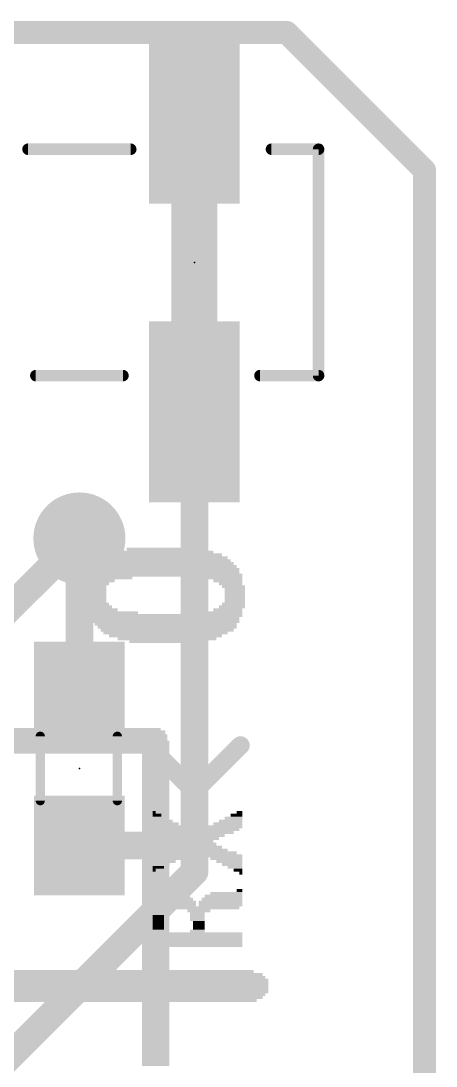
# Model space of a CAD drawing. Extents: x -0.75 to 3.47, y -1.8 to 2.11.
# Drawn here: x 2.4246 to 2.605, y 1.6506 to 2.105 of the extents above; entities that cross this region are included whole.
import ezdxf

# ---------------------------------------------------------------- set-up
doc = ezdxf.new("R2010")
doc.units = 0
doc.header["$MEASUREMENT"] = 0
doc.layers.get('0').update_dxf_attribs({"linetype": 'CONTINUOUS'})
for name, color, linetype in [('1', 22, 'CONTINUOUS'), ('16', 175, 'CONTINUOUS'), ('18', 82, 'CONTINUOUS'), ('20', 7, 'CONTINUOUS'), ('21', 32, 'CONTINUOUS'), ('22', 2, 'CONTINUOUS'), ('23', 7, 'CONTINUOUS'), ('51', 53, 'CONTINUOUS')]:
    doc.layers.add(name, color=color, linetype=linetype)

# ---------------------------------------------------------------- blocks, each defined once
blk = doc.blocks.new('RECT')
blk.add_solid([(-0.5, -0.5), (0.5, -0.5), (-0.5, 0.5), (0.5, 0.5)])
blk = doc.blocks.new('ROUNDV')
at = {"const_width": 0.5}
blk.add_lwpolyline([(0, -0.25, 1), (0, 0.25, 1), (0, -0.25)], format="xyb", dxfattribs=at)

msp = doc.modelspace()

# ---------------------------------------------------------------- linework, layer by layer
at = {"layer": '1'}
for points, const_width in [([(0, 2.1), (2.54, 2.1)], 0.01), ([(2.54, 2.1), (2.6, 2.04)], 0.01), ([(2.5, 1.935039), (2.5, 2.064961)], 0.02), ([(2.5, 1.935039), (2.5, 2.064961)], 0.02), ([(2.6, 2.04), (2.6, 1.59)], 0.01), ([(2.5, 1.825), (2.5, 1.935039)], 0.012), ([(2.45, 1.813465), (2.45, 1.88)], 0.012), ([(2.5, 1.745), (2.5, 1.825)], 0.012), ([(2.5, 1.825), (2.500591, 1.825591)], 0.01), ([(2.45, 1.746535), (2.498465, 1.746535)], 0.012), ([(2.498465, 1.746535), (2.5, 1.745)], 0.012), ([(2.5, 1.735), (2.5, 1.745)], 0.012), ([(2.125, 1.36), (2.5, 1.735)], 0.012)]:
    msp.add_lwpolyline(points, dxfattribs=dict(at, const_width=const_width))
for points, const_width in [([(2.541768, 2.101768, 1), (2.538232, 2.098232)], 0.005), ([(2.54, 2.0975, 1), (2.54, 2.1025)], 0.005), ([(2.505, 2.064961, 1), (2.495, 2.064961)], 0.01), ([(2.505, 2.064961, 1), (2.495, 2.064961)], 0.01), ([(2.6025, 2.04, 1), (2.5975, 2.04)], 0.005), ([(2.598232, 2.038232, 1), (2.601768, 2.041768)], 0.005), ([(2.503, 1.935039, 1), (2.497, 1.935039)], 0.006), ([(2.495, 1.935039, 1), (2.505, 1.935039)], 0.01), ([(2.495, 1.935039, 1), (2.505, 1.935039)], 0.01), ([(2.453, 1.88, 1), (2.447, 1.88)], 0.006), ([(2.503, 1.825, 1), (2.497, 1.825)], 0.006), ([(2.497, 1.825, 1), (2.503, 1.825)], 0.006), ([(2.498232, 1.826768, 1), (2.501768, 1.823232)], 0.005), ([(2.502358, 1.823823, 1), (2.498823, 1.827358)], 0.005), ([(2.447, 1.813465, 1), (2.453, 1.813465)], 0.006), ([(2.45, 1.749535, 1), (2.45, 1.743535)], 0.006), ([(2.500586, 1.748657, 1), (2.496343, 1.744414)], 0.006), ([(2.503, 1.745, 1), (2.497, 1.745)], 0.006), ([(2.497879, 1.742879, 1), (2.502121, 1.747121)], 0.006), ([(2.498465, 1.743535, 1), (2.498465, 1.749535)], 0.006), ([(2.497, 1.745, 1), (2.503, 1.745)], 0.006), ([(2.502121, 1.732879, 1), (2.497879, 1.737121)], 0.006), ([(2.497, 1.735, 1), (2.503, 1.735)], 0.006)]:
    msp.add_lwpolyline(points, format="xyb", dxfattribs=dict(at, const_width=const_width))
at = {"layer": '16'}
for points, const_width in [([(0, 2.1), (2.54, 2.1)], 0.01), ([(2.54, 2.1), (2.6, 2.04)], 0.01), ([(2.6, 2.04), (2.6, 1.59)], 0.01), ([(2.45, 1.88), (2.4, 1.83)], 0.012)]:
    msp.add_lwpolyline(points, dxfattribs=dict(at, const_width=const_width))
for points, const_width in [([(2.541768, 2.101768, 1), (2.538232, 2.098232)], 0.005), ([(2.54, 2.0975, 1), (2.54, 2.1025)], 0.005), ([(2.6025, 2.04, 1), (2.5975, 2.04)], 0.005), ([(2.598232, 2.038232, 1), (2.601768, 2.041768)], 0.005), ([(2.452121, 1.877879, 1), (2.447879, 1.882121)], 0.006)]:
    msp.add_lwpolyline(points, format="xyb", dxfattribs=dict(at, const_width=const_width))
at = {"layer": '20', "const_width": 0.008}
for points in [[(0, 2.1), (2.54, 2.1)], [(2.54, 2.1), (2.6, 2.04)], [(2.6, 2.04), (2.6, 1.59)]]:
    msp.add_lwpolyline(points, dxfattribs=at)
at = {"layer": '20', "const_width": 0.004}
for points in [[(2.541414, 2.101414, 1), (2.538586, 2.098586)], [(2.54, 2.098, 1), (2.54, 2.102)], [(2.602, 2.04, 1), (2.598, 2.04)], [(2.598586, 2.038586, 1), (2.601414, 2.041414)]]:
    msp.add_lwpolyline(points, format="xyb", dxfattribs=at)
at = {"layer": '21'}
for points, const_width in [([(2.427677, 2.049213), (2.472323, 2.049213)], 0.005), ([(2.533465, 2.049213), (2.553937, 2.049213)], 0.005), ([(2.553937, 2.049213), (2.553937, 1.950787)], 0.005), ([(2.468937, 1.950787), (2.431063, 1.950787)], 0.005), ([(2.553937, 1.950787), (2.528465, 1.950787)], 0.005), ([(2.5, 1.815), (2.5, 1.77)], 0.008), ([(2.48, 1.79), (2.5, 1.77)], 0.008), ([(2.5, 1.77), (2.52, 1.79)], 0.008)]:
    msp.add_lwpolyline(points, dxfattribs=dict(at, const_width=const_width))
for points, const_width in [([(2.427677, 2.050463, 1), (2.427677, 2.047963)], 0.0025), ([(2.472323, 2.047963, 1), (2.472323, 2.050463)], 0.0025), ([(2.533465, 2.050463, 1), (2.533465, 2.047963)], 0.0025), ([(2.555187, 2.049213, 1), (2.552687, 2.049213)], 0.0025), ([(2.553937, 2.047963, 1), (2.553937, 2.050463)], 0.0025), ([(2.431063, 1.952037, 1), (2.431063, 1.949537)], 0.0025), ([(2.468937, 1.949537, 1), (2.468937, 1.952037)], 0.0025), ([(2.528465, 1.952037, 1), (2.528465, 1.949537)], 0.0025), ([(2.552687, 1.950787, 1), (2.555187, 1.950787)], 0.0025), ([(2.553937, 1.949537, 1), (2.553937, 1.952037)], 0.0025), ([(2.502, 1.815, 1), (2.498, 1.815)], 0.004), ([(2.481414, 1.791414, 1), (2.478586, 1.788586)], 0.004), ([(2.521414, 1.788586, 1), (2.518586, 1.791414)], 0.004), ([(2.498586, 1.771414, 1), (2.501414, 1.768586)], 0.004), ([(2.498586, 1.768586, 1), (2.501414, 1.771414)], 0.004), ([(2.498, 1.77, 1), (2.502, 1.77)], 0.004)]:
    msp.add_lwpolyline(points, format="xyb", dxfattribs=dict(at, const_width=const_width))
at = {"layer": '23'}
for p in [(2.5, 2), (2.45, 1.78)]:
    msp.add_point(p, dxfattribs=at)
at = {"layer": '51', "const_width": 0.004}
for points in [[(2.432992, 1.765984), (2.432992, 1.794016)], [(2.466496, 1.765984), (2.466496, 1.794016)]]:
    msp.add_lwpolyline(points, dxfattribs=at)
at = {"layer": '51', "const_width": 0.002}
for points in [[(2.433992, 1.794016, 1), (2.431992, 1.794016)], [(2.467496, 1.794016, 1), (2.465496, 1.794016)], [(2.431992, 1.765984, 1), (2.433992, 1.765984)], [(2.465496, 1.765984, 1), (2.467496, 1.765984)]]:
    msp.add_lwpolyline(points, format="xyb", dxfattribs=at)

# ---------------------------------------------------------------- block references
at = {"layer": '1', "yscale": 0.03937}
for p, xscale, rotation in [((2.5, 2.064961), 0.07874, 90), ((2.5, 1.935039), 0.07874, 270), ((2.45, 1.813465), 0.043307, 90), ((2.45, 1.746535), 0.043307, 90)]:
    msp.add_blockref('RECT', p, dxfattribs=dict(at, xscale=xscale, rotation=rotation))
at = {"layer": '18', "xscale": 0.04, "yscale": 0.04}
msp.add_blockref('ROUNDV', (2.45, 1.88), dxfattribs=at)
msp.add_blockref('ROUNDV', (2.45, 1.88), dxfattribs=at)
at = {"layer": '21'}
for p, xscale, yscale in [((2.48685, 1.8716), 0.0553, 0.00126), ((2.48685, 1.87286), 0.0503, 0.00126), ((2.4868, 1.87412), 0.0428, 0.00126), ((2.48685, 1.87538), 0.0327, 0.00126), ((2.48685, 1.86783), 0.0629, 0.00126), ((2.4868, 1.86909), 0.0604, 0.00126), ((2.48685, 1.870345), 0.0579, 0.00125), ((2.4868, 1.865315), 0.0654, 0.00125), ((2.48745, 1.86406), 0.0667, 0.00126), ((2.46355, 1.8628), 0.0189, 0.00126), ((2.48745, 1.86657), 0.0641, 0.00126), ((2.51075, 1.8628), 0.0201, 0.00126), ((2.45915, 1.86154), 0.0125, 0.00126), ((2.4579, 1.86028), 0.01, 0.00126), ((2.4573, 1.859025), 0.0088, 0.00125), ((2.5145, 1.86154), 0.0126, 0.00126), ((2.51575, 1.86028), 0.0101, 0.00126), ((2.517, 1.859025), 0.01, 0.00125), ((2.4573, 1.85777), 0.0088, 0.00126), ((2.4573, 1.85651), 0.0088, 0.00126), ((2.4573, 1.85525), 0.0088, 0.00126), ((2.4573, 1.85399), 0.0088, 0.00126), ((2.5176, 1.85777), 0.0088, 0.00126), ((2.5176, 1.85651), 0.0088, 0.00126), ((2.5176, 1.85525), 0.0088, 0.00126), ((2.5176, 1.85399), 0.0088, 0.00126), ((2.4573, 1.852735), 0.0088, 0.00125), ((2.4579, 1.85148), 0.01, 0.00126), ((2.45855, 1.85022), 0.0113, 0.00126), ((2.4598, 1.84896), 0.0138, 0.00126), ((2.5145, 1.84896), 0.0126, 0.00126), ((2.51635, 1.85022), 0.0113, 0.00126), ((2.517, 1.85148), 0.01, 0.00126), ((2.5176, 1.852735), 0.0088, 0.00125), ((2.4648, 1.847705), 0.0214, 0.00125), ((2.48745, 1.84645), 0.0667, 0.00126), ((2.48745, 1.84519), 0.0641, 0.00126), ((2.51075, 1.847705), 0.0201, 0.00125), ((2.48745, 1.84393), 0.0641, 0.00126), ((2.48745, 1.84267), 0.0617, 0.00126), ((2.4881, 1.841415), 0.0604, 0.00125), ((2.4881, 1.84016), 0.0578, 0.00126), ((2.48745, 1.8389), 0.0541, 0.00126), ((2.48745, 1.83764), 0.0491, 0.00126), ((2.4881, 1.83638), 0.0428, 0.00126), ((2.48805, 1.835125), 0.0327, 0.00125), ((2.48245, 1.76091), 0.0013, 0.00126), ((2.4837, 1.759655), 0.0038, 0.00125), ((2.48495, 1.7584), 0.0063, 0.00126), ((2.517, 1.7584), 0.0076, 0.00126), ((2.5183, 1.759655), 0.005, 0.00125), ((2.51955, 1.76091), 0.0025, 0.00126), ((2.4862, 1.75714), 0.0088, 0.00126), ((2.48745, 1.75588), 0.0113, 0.00126), ((2.48935, 1.75462), 0.0151, 0.00126), ((2.4906, 1.753365), 0.0176, 0.00125), ((2.51135, 1.753365), 0.0163, 0.00125), ((2.51325, 1.75462), 0.0151, 0.00126), ((2.5145, 1.75588), 0.0126, 0.00126), ((2.51575, 1.75714), 0.0101, 0.00126), ((2.5013, 1.75211), 0.0314, 0.00126), ((2.50065, 1.75085), 0.0251, 0.00126), ((2.5013, 1.74959), 0.0188, 0.00126), ((2.50005, 1.74456), 0.0289, 0.00126), ((2.50065, 1.74582), 0.0227, 0.00126), ((2.5007, 1.747075), 0.0176, 0.00125), ((2.5013, 1.74833), 0.0138, 0.00126), ((2.48935, 1.742045), 0.0151, 0.00125), ((2.4881, 1.74079), 0.0126, 0.00126), ((2.49125, 1.7433), 0.0163, 0.00126), ((2.5101, 1.7433), 0.0164, 0.00126), ((2.5126, 1.742045), 0.0164, 0.00125), ((2.51385, 1.74079), 0.0139, 0.00126), ((2.48685, 1.73953), 0.0101, 0.00126), ((2.48555, 1.73827), 0.0075, 0.00126), ((2.4843, 1.73701), 0.005, 0.00126), ((2.48245, 1.735755), 0.0013, 0.00125), ((2.51515, 1.73953), 0.0113, 0.00126), ((2.5164, 1.73827), 0.0088, 0.00126), ((2.51765, 1.73701), 0.0063, 0.00126), ((2.5189, 1.735755), 0.0038, 0.00125), ((2.52015, 1.7345), 0.0013, 0.00126), ((2.51955, 1.72695), 0.0025, 0.00126), ((2.4919, 1.72192), 0.0176, 0.00126), ((2.49185, 1.72318), 0.0151, 0.00126), ((2.49185, 1.724435), 0.0125, 0.00125), ((2.4912, 1.72569), 0.0088, 0.00126), ((2.51135, 1.72192), 0.0189, 0.00126), ((2.512, 1.72318), 0.0176, 0.00126), ((2.5126, 1.724435), 0.0164, 0.00125), ((2.51385, 1.72569), 0.0139, 0.00126), ((2.50065, 1.7194), 0.0377, 0.00126), ((2.48555, 1.718145), 0.0075, 0.00125), ((2.4919, 1.72066), 0.0176, 0.00126), ((2.5019, 1.718145), 0.01, 0.00125), ((2.51135, 1.72066), 0.0189, 0.00126), ((2.48495, 1.71689), 0.0063, 0.00126), ((2.4843, 1.71563), 0.005, 0.00126), ((2.4843, 1.71437), 0.005, 0.00126), ((2.4843, 1.71311), 0.005, 0.00126), ((2.50125, 1.71689), 0.0063, 0.00126), ((2.50125, 1.71563), 0.0063, 0.00126), ((2.50125, 1.71437), 0.0063, 0.00126), ((2.5019, 1.71311), 0.005, 0.00126), ((2.4843, 1.711855), 0.005, 0.00125), ((2.4843, 1.7106), 0.005, 0.00126), ((2.48495, 1.70934), 0.0063, 0.00126), ((2.5013, 1.70808), 0.039, 0.00126), ((2.50125, 1.70934), 0.0063, 0.00126), ((2.5019, 1.711855), 0.005, 0.00125), ((2.5019, 1.7106), 0.005, 0.00126), ((2.5013, 1.70682), 0.039, 0.00126), ((2.5013, 1.705565), 0.039, 0.00125), ((2.5013, 1.70431), 0.039, 0.00126), ((2.5013, 1.70305), 0.039, 0.00126), ((1.812, 1.69047), 1.4352, 0.00126), ((1.81195, 1.69173), 1.4277, 0.00126), ((1.812, 1.687955), 1.4402, 0.00125), ((1.812, 1.6867), 1.4402, 0.00126), ((1.812, 1.68544), 1.4402, 0.00126), ((1.81195, 1.68921), 1.4377, 0.00126), ((1.812, 1.68418), 1.4402, 0.00126), ((1.812, 1.682925), 1.4402, 0.00125), ((1.81195, 1.68167), 1.4377, 0.00126), ((1.812, 1.68041), 1.4352, 0.00126), ((1.81135, 1.67915), 1.4315, 0.00126)]:
    msp.add_blockref('RECT', p, dxfattribs=dict(at, xscale=xscale, yscale=yscale))
at = {"layer": '22', "rotation": 180}
for p, xscale, yscale in [((1.904184, 1.796142), 1.1662, 0.0009199999999999999), ((1.904184, 1.795227), 1.1662, 0.00091), ((1.904584, 1.797062), 1.1616, 0.0009199999999999999), ((1.903684, 1.792472), 1.169, 0.0009199999999999999), ((1.904134, 1.791552), 1.1699, 0.0009199999999999999), ((1.904134, 1.790632), 1.1699, 0.0009199999999999999), ((1.904134, 1.794312), 1.1681, 0.0009199999999999999), ((1.904134, 1.793392), 1.1681, 0.0009199999999999999), ((1.904134, 1.789717), 1.1699, 0.00091), ((1.904134, 1.788802), 1.1699, 0.0009199999999999999), ((1.904134, 1.787882), 1.1699, 0.0009199999999999999), ((1.904134, 1.786962), 1.1699, 0.0009199999999999999), ((2.483134, 1.786042), 0.0119, 0.0009199999999999999), ((2.483134, 1.785122), 0.0119, 0.0009199999999999999), ((2.483134, 1.784207), 0.0119, 0.00091), ((2.483134, 1.783292), 0.0119, 0.0009199999999999999), ((2.483134, 1.782372), 0.0119, 0.0009199999999999999), ((2.483134, 1.781452), 0.0119, 0.0009199999999999999), ((2.483134, 1.780532), 0.0119, 0.0009199999999999999), ((2.483134, 1.779617), 0.0119, 0.00091), ((2.483134, 1.778702), 0.0119, 0.0009199999999999999), ((2.483134, 1.777782), 0.0119, 0.0009199999999999999), ((2.483134, 1.776862), 0.0119, 0.0009199999999999999), ((2.483134, 1.775942), 0.0119, 0.0009199999999999999), ((2.483134, 1.775022), 0.0119, 0.0009199999999999999), ((2.483134, 1.774107), 0.0119, 0.00091), ((2.483134, 1.773192), 0.0119, 0.0009199999999999999), ((2.483134, 1.772272), 0.0119, 0.0009199999999999999), ((2.483134, 1.771352), 0.0119, 0.0009199999999999999), ((2.483134, 1.770432), 0.0119, 0.0009199999999999999), ((2.483134, 1.769512), 0.0119, 0.0009199999999999999), ((2.483134, 1.768597), 0.0119, 0.00091), ((2.483134, 1.767682), 0.0119, 0.0009199999999999999), ((2.483134, 1.766762), 0.0119, 0.0009199999999999999), ((2.483134, 1.765842), 0.0119, 0.0009199999999999999), ((2.483134, 1.764922), 0.0119, 0.0009199999999999999), ((2.483134, 1.764002), 0.0119, 0.0009199999999999999), ((2.483134, 1.763087), 0.0119, 0.00091), ((2.483134, 1.762172), 0.0119, 0.0009199999999999999), ((2.483134, 1.761252), 0.0119, 0.0009199999999999999), ((2.483134, 1.760332), 0.0119, 0.0009199999999999999), ((2.483134, 1.759412), 0.0119, 0.0009199999999999999), ((2.483134, 1.758492), 0.0119, 0.0009199999999999999), ((2.483134, 1.757577), 0.0119, 0.00091), ((2.483134, 1.756662), 0.0119, 0.0009199999999999999), ((2.483134, 1.755742), 0.0119, 0.0009199999999999999), ((2.483134, 1.754822), 0.0119, 0.0009199999999999999), ((2.483134, 1.753902), 0.0119, 0.0009199999999999999), ((2.483134, 1.752987), 0.0119, 0.00091), ((2.483134, 1.752072), 0.0119, 0.0009199999999999999), ((2.483134, 1.751152), 0.0119, 0.0009199999999999999), ((2.483134, 1.750232), 0.0119, 0.0009199999999999999), ((2.483134, 1.749312), 0.0119, 0.0009199999999999999), ((2.483134, 1.748392), 0.0119, 0.0009199999999999999), ((2.483134, 1.747477), 0.0119, 0.00091), ((2.483134, 1.746562), 0.0119, 0.0009199999999999999), ((2.483134, 1.745642), 0.0119, 0.0009199999999999999), ((2.483134, 1.744722), 0.0119, 0.0009199999999999999), ((2.483134, 1.743802), 0.0119, 0.0009199999999999999), ((2.483134, 1.742882), 0.0119, 0.0009199999999999999), ((2.483134, 1.741967), 0.0119, 0.00091), ((2.483134, 1.741052), 0.0119, 0.0009199999999999999), ((2.483134, 1.740132), 0.0119, 0.0009199999999999999), ((2.483134, 1.739212), 0.0119, 0.0009199999999999999), ((2.483134, 1.738292), 0.0119, 0.0009199999999999999), ((2.483134, 1.737372), 0.0119, 0.0009199999999999999), ((2.483134, 1.736457), 0.0119, 0.00091), ((2.483134, 1.735542), 0.0119, 0.0009199999999999999), ((2.483134, 1.734622), 0.0119, 0.0009199999999999999), ((2.483134, 1.733702), 0.0119, 0.0009199999999999999), ((2.483134, 1.732782), 0.0119, 0.0009199999999999999), ((2.483134, 1.731862), 0.0119, 0.0009199999999999999), ((2.483134, 1.730947), 0.0119, 0.00091), ((2.483134, 1.730032), 0.0119, 0.0009199999999999999), ((2.483134, 1.729112), 0.0119, 0.0009199999999999999), ((2.483134, 1.728192), 0.0119, 0.0009199999999999999), ((2.483134, 1.727272), 0.0119, 0.0009199999999999999), ((2.483134, 1.726357), 0.0119, 0.00091), ((2.483134, 1.725442), 0.0119, 0.0009199999999999999), ((2.483134, 1.724522), 0.0119, 0.0009199999999999999), ((2.483134, 1.723602), 0.0119, 0.0009199999999999999), ((2.483134, 1.722682), 0.0119, 0.0009199999999999999), ((2.483134, 1.721762), 0.0119, 0.0009199999999999999), ((2.483134, 1.720847), 0.0119, 0.00091), ((2.483134, 1.719932), 0.0119, 0.0009199999999999999), ((2.483134, 1.719012), 0.0119, 0.0009199999999999999), ((2.483134, 1.718092), 0.0119, 0.0009199999999999999), ((2.483134, 1.717172), 0.0119, 0.0009199999999999999), ((2.483134, 1.716252), 0.0119, 0.0009199999999999999), ((2.483134, 1.715337), 0.0119, 0.00091), ((2.483134, 1.714422), 0.0119, 0.0009199999999999999), ((2.483134, 1.713502), 0.0119, 0.0009199999999999999), ((2.483134, 1.712582), 0.0119, 0.0009199999999999999), ((2.483134, 1.711662), 0.0119, 0.0009199999999999999), ((2.483134, 1.710742), 0.0119, 0.0009199999999999999), ((2.483134, 1.709827), 0.0119, 0.00091), ((2.483134, 1.708912), 0.0119, 0.0009199999999999999), ((2.483134, 1.707992), 0.0119, 0.0009199999999999999), ((2.483134, 1.707072), 0.0119, 0.0009199999999999999), ((2.483134, 1.706152), 0.0119, 0.0009199999999999999), ((2.483134, 1.705232), 0.0119, 0.0009199999999999999), ((2.483134, 1.704317), 0.0119, 0.00091), ((2.483134, 1.703402), 0.0119, 0.0009199999999999999), ((2.483134, 1.702482), 0.0119, 0.0009199999999999999), ((2.483134, 1.701562), 0.0119, 0.0009199999999999999), ((2.483134, 1.700642), 0.0119, 0.0009199999999999999), ((2.483134, 1.699727), 0.0119, 0.00091), ((2.483134, 1.698812), 0.0119, 0.0009199999999999999), ((2.483134, 1.697892), 0.0119, 0.0009199999999999999), ((2.483134, 1.696972), 0.0119, 0.0009199999999999999), ((2.483134, 1.696052), 0.0119, 0.0009199999999999999), ((2.483134, 1.695132), 0.0119, 0.0009199999999999999), ((2.483134, 1.694217), 0.0119, 0.00091), ((2.483134, 1.693302), 0.0119, 0.0009199999999999999), ((2.483134, 1.692382), 0.0119, 0.0009199999999999999), ((2.483134, 1.691462), 0.0119, 0.0009199999999999999), ((2.483134, 1.690542), 0.0119, 0.0009199999999999999), ((2.483134, 1.689622), 0.0119, 0.0009199999999999999), ((2.483134, 1.688707), 0.0119, 0.00091), ((2.483134, 1.687792), 0.0119, 0.0009199999999999999), ((2.483134, 1.686872), 0.0119, 0.0009199999999999999), ((2.483134, 1.685952), 0.0119, 0.0009199999999999999), ((2.483134, 1.685032), 0.0119, 0.0009199999999999999), ((2.483134, 1.684112), 0.0119, 0.0009199999999999999), ((2.483134, 1.683197), 0.0119, 0.00091), ((2.483134, 1.682282), 0.0119, 0.0009199999999999999), ((2.483134, 1.681362), 0.0119, 0.0009199999999999999), ((2.483134, 1.680442), 0.0119, 0.0009199999999999999), ((2.483134, 1.679522), 0.0119, 0.0009199999999999999), ((2.483134, 1.678607), 0.0119, 0.00091), ((2.483134, 1.677692), 0.0119, 0.0009199999999999999), ((2.483134, 1.676772), 0.0119, 0.0009199999999999999), ((2.483134, 1.675852), 0.0119, 0.0009199999999999999), ((2.483134, 1.674932), 0.0119, 0.0009199999999999999), ((2.483134, 1.674012), 0.0119, 0.0009199999999999999), ((2.483134, 1.673097), 0.0119, 0.00091), ((2.483134, 1.672182), 0.0119, 0.0009199999999999999), ((2.483134, 1.671262), 0.0119, 0.0009199999999999999), ((2.483134, 1.670342), 0.0119, 0.0009199999999999999), ((2.483134, 1.669422), 0.0119, 0.0009199999999999999), ((2.483134, 1.668502), 0.0119, 0.0009199999999999999), ((2.483134, 1.667587), 0.0119, 0.00091), ((2.483134, 1.666672), 0.0119, 0.0009199999999999999), ((2.483134, 1.665752), 0.0119, 0.0009199999999999999), ((2.483134, 1.664832), 0.0119, 0.0009199999999999999), ((2.483134, 1.663912), 0.0119, 0.0009199999999999999), ((2.483134, 1.662992), 0.0119, 0.0009199999999999999), ((2.483134, 1.662077), 0.0119, 0.00091), ((2.483134, 1.661162), 0.0119, 0.0009199999999999999), ((2.483134, 1.660242), 0.0119, 0.0009199999999999999), ((2.483134, 1.659322), 0.0119, 0.0009199999999999999), ((2.483134, 1.658402), 0.0119, 0.0009199999999999999), ((2.483134, 1.657482), 0.0119, 0.0009199999999999999), ((2.483134, 1.656567), 0.0119, 0.00091), ((2.483134, 1.655652), 0.0119, 0.0009199999999999999), ((2.483134, 1.654732), 0.0119, 0.0009199999999999999), ((2.483134, 1.653812), 0.0119, 0.0009199999999999999), ((2.483134, 1.652892), 0.0119, 0.0009199999999999999), ((2.483134, 1.651977), 0.0119, 0.00091), ((2.483134, 1.651062), 0.0119, 0.0009199999999999999)]:
    msp.add_blockref('RECT', p, dxfattribs=dict(at, xscale=xscale, yscale=yscale))
at = {"layer": '51', "xscale": 0.019689, "yscale": 0.037402, "rotation": 90}
for p in [(2.449799, 1.802844), (2.449799, 1.756844)]:
    msp.add_blockref('RECT', p, dxfattribs=at)

doc.saveas('drawing.dxf')
